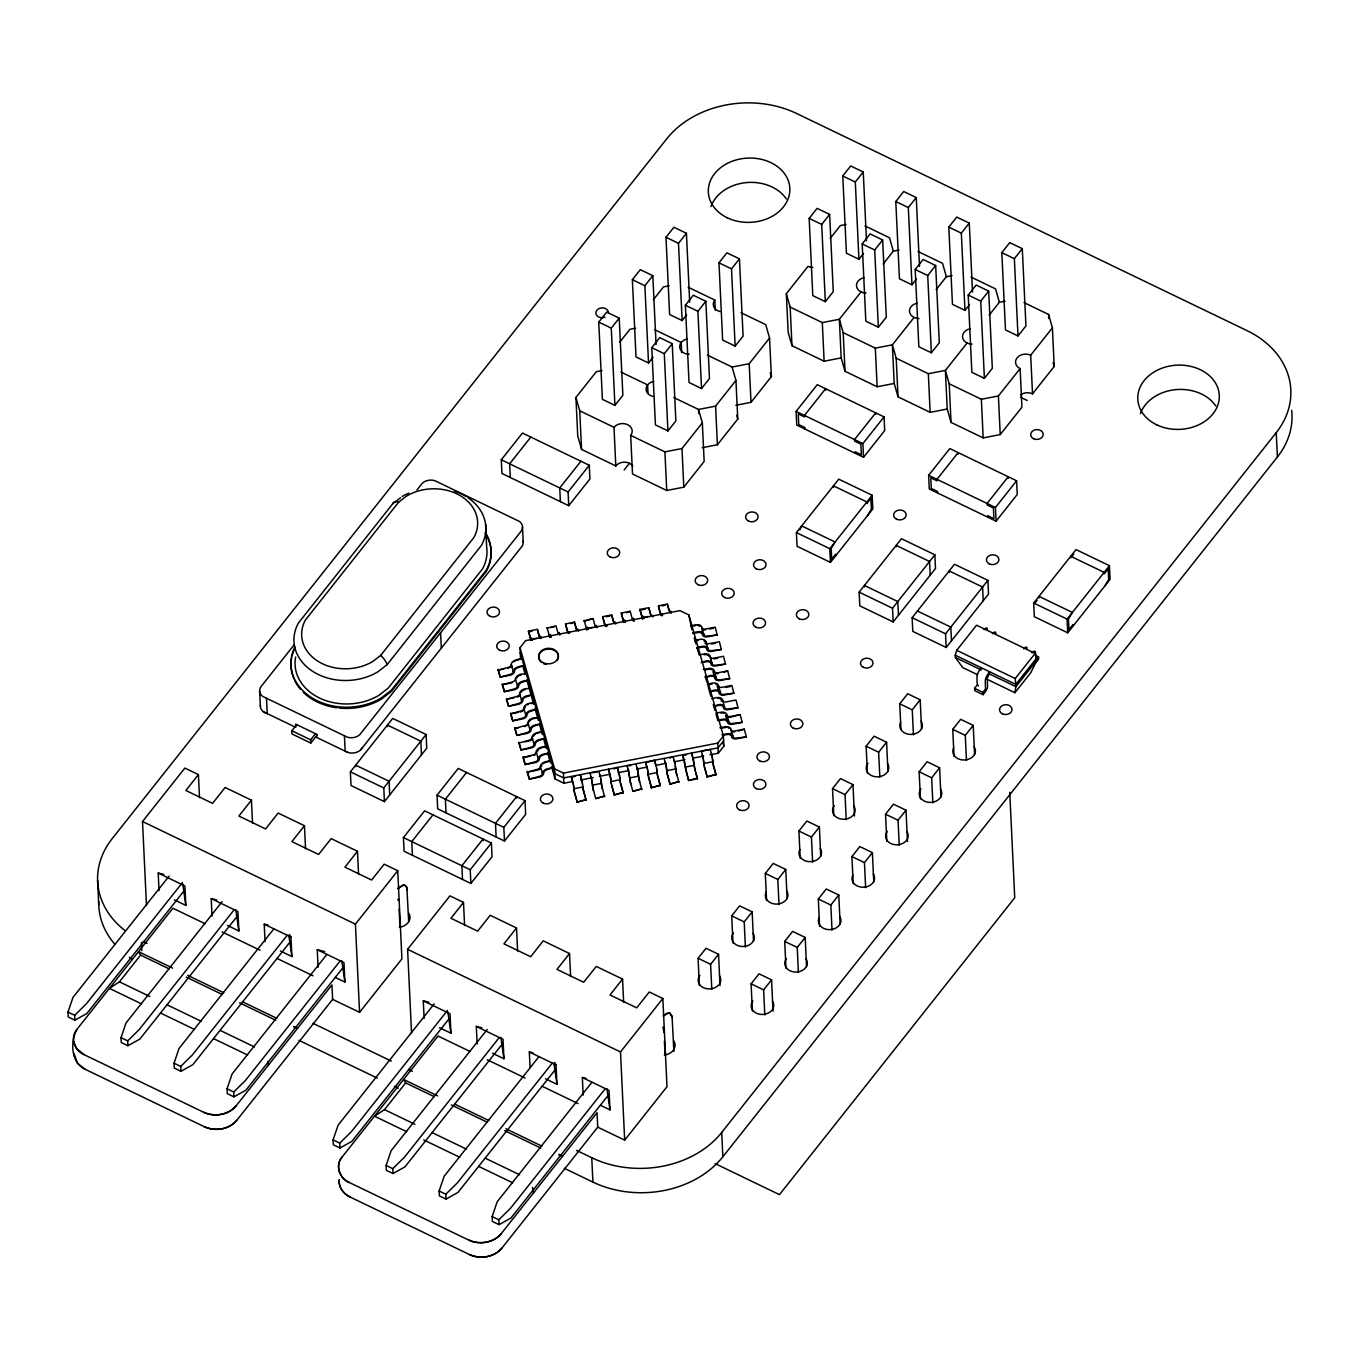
<?xml version="1.0" encoding="UTF-8"?>
<svg xmlns="http://www.w3.org/2000/svg" width="1360" height="1360" viewBox="0 0 1360 1360"><rect width="100%" height="100%" fill="white"/><g stroke="black" fill="none" stroke-linecap="round" stroke-linejoin="round"><path stroke-width="1.5" d="M986.969 679.235L1014.917 692.716L1015.903 686.664L1015.223 678.538L1035.13 653.429L976.582 625.209L956.692 650.318L955.264 655.197L955.383 657.475L962.727 667.556L977.636 674.747M531.267 639.999L531.59 637.942L532.491 640.169M559.079 634.185L559.742 634.712M587.299 628.694L587.962 629.221M643.008 617.848L643.671 618.375M651.661 615.009L652.834 616.76M184.229 890.613L86.836 1013.523L74.902 1020.17L68.221 1016.957L68 1012.095L73.015 997.356L169.099 876.095M237.252 916.181L139.842 1039.091L127.925 1045.738L121.244 1042.508L121.023 1037.646L126.038 1022.924L222.122 901.663M290.275 941.732L192.865 1064.659L180.948 1071.289L174.267 1068.076L174.029 1063.214L179.044 1048.475L273.819 928.88M343.281 967.3L245.888 1090.21L233.954 1096.857L227.29 1093.627L227.052 1088.765L232.067 1074.043L326.842 954.448M449.327 1018.419L351.917 1141.329L340 1147.976L333.319 1144.763L333.081 1139.884L338.096 1125.162L434.18 1003.901M502.333 1043.97L404.94 1166.897L393.006 1173.544L386.342 1170.314L386.104 1165.452L391.119 1150.713L487.203 1029.469M555.356 1069.538L457.946 1192.448L446.029 1199.095L439.348 1195.882L439.127 1191.003L444.142 1176.281L538.9 1056.686M608.379 1095.089L510.969 1218.016L499.052 1224.663L492.371 1221.433L492.133 1216.571L497.148 1201.849L591.923 1082.254M1035.13 653.429L1037.085 659.94L1030.795 672.673L1014.917 692.716M76.976 1029.299C70.21 1041.437 70.72 1062.415 84.915 1069.164L204.323 1126.726C214.948 1131.69 228.973 1129.565 236.708 1120.419L332.639 999.362L331.959 984.912L236.028 1105.969C228.361 1115.183 214.268 1117.172 203.643 1112.276L84.235 1054.714C74.494 1050.838 69.717 1037.595 76.976 1029.299L172.907 908.225L205.105 923.746M470.186 1051.552L438.005 1036.031L342.074 1157.088C334.781 1165.469 339.575 1178.593 349.333 1182.52L468.724 1240.082C479.366 1245.046 493.391 1242.921 501.126 1233.775L597.057 1112.718L597.737 1127.151L501.806 1248.225C494.122 1257.388 480.012 1259.479 469.404 1254.532L350.013 1196.97C343.485 1193.927 338.351 1187.144 339.218 1179.698C338.3 1186.94 343.468 1193.944 350.013 1196.97M362.27 747.847L360.417 750.108A10.965 8.636 -2.7 0 1 348.024 752.505L345.151 751.162L344.437 735.828M342.074 1157.088C334.798 1165.384 339.592 1178.627 349.333 1182.52M400.537 497.743L392.717 503.778L298.418 623.033A52.7 41.531 -2.7 0 0 313.582 671.908A52.7 41.531 -2.7 0 0 377.706 671.925L387.09 664.683L481.389 545.428A52.7 41.531 -2.7 0 0 467.976 497.692M146.472 905.488L142.511 821.508L184.858 768.077L198.424 774.605L199.512 797.708M398.616 502.197L305.439 619.99A44.727 35.258 -2.7 0 0 318.325 661.487A44.727 35.258 -2.7 0 0 372.742 661.504L380.681 655.384L473.841 537.591A44.727 35.258 -2.7 0 0 460.972 496.094A44.727 35.258 -2.7 0 0 406.538 496.077L398.616 502.197A12.478 5.763 45.6 0 0 392.7 503.761M294.202 644.742L261.341 686.205A10.268 8.092 -2.7 0 0 262.582 696.354L347.293 737.171A10.965 8.636 -2.7 0 0 359.686 734.774L520.795 531.641A10.268 8.092 -2.7 0 0 519.554 521.492L434.843 480.675A10.965 8.636 -2.7 0 0 422.433 483.089L416.942 489.957M198.424 774.605L185.844 790.483L212.568 803.352L225.131 787.491L251.43 800.173L252.535 823.276M598.757 322.099L606.696 312.086L619.208 318.121L622.863 395.369L614.924 405.382L602.395 399.347L598.757 322.099L611.269 328.134L614.924 405.382M653.072 357.238L648.533 362.967L636.004 356.932L632.366 279.684L640.305 269.671L652.817 275.706L656.081 344.59M686.681 314.823L682.142 320.552L669.613 314.517L665.975 237.269L673.914 227.256L686.426 233.291L689.69 302.192M501.296 459.782L522.478 433.058L589.271 465.273L589.917 478.958L568.735 505.665L501.942 473.467L501.296 459.782L568.089 491.98L568.735 505.665M317.407 734.74L310.811 743.053L292.026 733.992L291.873 730.762L296.718 724.642M611.269 328.134L619.208 318.121M648.533 362.967L644.878 285.719L652.817 275.706M682.142 320.552L678.487 243.321L686.426 233.291M530.825 437.087L509.643 463.811L510.289 477.496M182.461 882.538L86.377 1003.799L74.681 1015.308L74.902 1020.17M251.43 800.173L238.867 816.034L265.591 828.92L278.154 813.059L304.453 825.741L305.541 848.827M632.91 466.191A9.894 7.786 -2.7 0 0 615.808 465.936L581.57 449.429L577.745 436.05L575.926 397.426L596.309 371.722L601.987 370.6M619.735 342.159L629.918 329.307L635.596 328.202M653.344 299.744L663.527 286.892L669.205 285.787M310.811 743.053L310.658 739.823L315.503 733.703M141.593 1003.901L109.395 988.38L119.425 981.835L140.59 955.111L138.516 951.643L172.601 968.082M651.763 347.667L659.702 337.637L672.231 343.689L675.869 420.92L667.93 430.933L655.418 424.898L651.763 347.667L664.292 353.702L667.93 430.933M685.372 305.252L693.311 295.222L705.84 301.274L709.478 378.505L701.539 388.535L689.027 382.483L685.372 305.252L697.901 311.287L701.539 388.535M718.981 262.837L726.92 252.824L739.449 258.859L743.087 336.09L735.148 346.12L722.636 340.068L718.981 262.837L731.51 268.872L735.148 346.12M294.814 647.054A56.814 44.778 -2.7 0 0 313.072 698.53A56.814 44.778 -2.7 0 0 381.242 697.969L391.374 690.149L486.268 570.146A56.814 44.778 -2.7 0 0 485.282 532.321M339.065 708.05A56.814 44.778 -2.7 0 0 381.293 699.193L391.425 691.373L486.319 571.37A56.814 44.778 -2.7 0 0 485.333 533.545M664.292 353.702L672.231 343.689M697.901 311.287L705.84 301.274M731.51 268.872L739.449 258.859M580.907 461.244L559.742 487.951L560.388 501.636M234.158 909.772L139.383 1029.367L127.704 1040.876L127.925 1045.738M360.723 749.785L521.509 546.975A10.268 8.092 -2.7 0 0 523.09 541.093M568.089 491.98L589.271 465.273M304.453 825.741L291.89 841.602L318.597 854.471L331.177 838.61L357.476 851.292L358.564 874.395M350.37 771.834L392.717 718.403L426.105 734.502L426.751 748.187L384.421 801.618L351.016 785.519L350.37 771.834L383.775 787.933L384.421 801.618M809.166 218.382L817.105 208.369L829.634 214.404L833.272 291.652L825.333 301.665L812.804 295.63L809.166 218.382L821.695 224.417L825.333 301.665M863.481 253.521L858.942 259.25L846.413 253.215L842.775 175.967L850.714 165.954L863.243 171.989L866.49 240.873M624.155 469.965L629.442 463.284M821.695 224.417L829.634 214.404M858.942 259.25L855.304 182.002L863.243 171.989M383.775 787.933L426.105 734.502M861.067 291.89L839.358 319.277L841.177 357.901L824.126 361.216L791.979 345.712L788.171 332.333L786.335 293.709L808.044 266.322A9.894 7.786 -2.7 0 0 812.923 267.444M830.11 238.476L840.327 225.59L846.005 224.485M287.181 935.323L192.406 1054.918L180.71 1066.427L180.948 1071.289M357.476 851.292L344.896 867.153L371.62 880.039L384.183 864.178L397.749 870.723L401.914 958.902L359.567 1012.333L332.639 999.362M520.489 657.866L520.013 647.734L525.623 640.645L679.966 610.623L688.823 614.89L723.401 735.998L723.877 746.13L718.267 753.219L709.92 754.834M575.926 397.426L579.751 410.805L613.989 427.312A9.894 7.786 -2.7 0 1 627.623 424.66A9.894 7.786 -2.7 0 1 630.683 435.37L664.904 451.86L681.972 448.545L702.338 422.841L698.513 409.462L673.795 397.528M698.717 413.525L698.513 409.462L715.581 406.13L735.947 380.426L732.122 367.047L707.404 355.13M732.122 367.047L749.19 363.715L769.556 338.011L765.731 324.632L741.013 312.715M862.189 243.95L870.128 233.92L882.64 239.972L886.295 317.203L878.356 327.216L865.827 321.181L862.189 243.95L874.701 249.985L878.356 327.216M916.487 279.089L911.965 284.818L899.436 278.766L895.798 201.535L903.737 191.522L916.249 197.557L919.496 266.441M403.427 837.573L424.609 810.849L491.402 843.047L492.048 856.732L470.866 883.456L404.073 851.258L403.427 837.573L470.22 869.771L470.866 883.456M437.036 795.158L458.218 768.434L525.011 800.649L525.657 814.334L504.475 841.041L437.682 808.843L437.036 795.158L503.829 827.356L504.475 841.041M630.683 435.37L632.502 473.977L666.74 490.484L683.791 487.169L704.157 461.448L702.338 422.841M702.236 447.712L717.4 444.754L737.766 419.05L735.947 380.426M735.845 405.297L751.009 402.339L771.375 376.635L769.556 338.011M874.701 249.985L882.64 239.972M911.965 284.818L908.31 207.57L916.249 197.557M432.956 814.878L411.774 841.602L412.42 855.287M466.565 772.463L445.383 799.187L446.029 812.872M359.567 1012.333L355.419 924.154L397.749 870.723M883.133 264.027L893.35 251.141L899.028 250.036M340.187 960.891L245.429 1080.486L233.733 1091.995L233.954 1096.857M796.093 411.4L817.258 384.676L884.051 416.891L884.697 430.576L863.532 457.283L796.739 425.085L796.093 411.4L862.886 443.598L863.532 457.283M915.195 269.501L923.134 259.488L935.663 265.523L939.301 342.771L931.362 352.784L918.85 346.749L915.195 269.501L927.724 275.536L931.362 352.784M969.51 304.64L964.971 310.369L952.459 304.334L948.804 227.086L956.743 217.073L969.272 223.108L972.519 292.009M927.724 275.536L935.663 265.523M964.971 310.369L961.333 233.138L969.272 223.108M470.22 869.771L491.402 843.047M503.829 827.356L525.011 800.649M411.553 1033.294L407.592 949.314L449.939 895.866L463.505 902.411L464.593 925.514M914.073 317.441L892.381 344.828L875.33 348.143L843.183 332.656L839.358 319.277L822.307 322.592L790.16 307.088L786.335 293.709M936.156 289.595L946.356 276.709L952.051 275.604M463.505 902.411L450.942 918.272L477.649 931.158L490.229 915.297L516.528 927.979L517.616 951.065M968.218 295.069L976.157 285.056L988.686 291.091L992.324 368.322L984.385 378.352L971.856 372.3L968.218 295.069L980.747 301.104L984.385 378.352M1001.827 252.654L1009.766 242.641L1022.295 248.676L1025.933 325.907L1017.994 335.937L1005.465 329.902L1001.827 252.654L1014.356 258.689L1017.994 335.937M862.886 443.598L884.051 416.891M796.399 532.593L838.746 479.162L872.151 495.261L872.797 508.946L830.45 562.377L797.045 546.278L796.399 532.593L829.804 548.692L830.45 562.377M980.747 301.104L988.686 291.091M1014.356 258.689L1022.295 248.676M799.782 529.941L801.703 525.912L835.091 542.011L831.198 548.539L831.691 559.181L835.669 554.183L835.737 555.696M967.096 343.009L945.387 370.396L928.336 373.711L896.189 358.207L892.381 344.828L894.2 383.452L898.025 396.831L930.155 412.335L947.223 409.02L945.387 370.396L949.212 383.775L951.031 422.399L983.178 437.886L1000.229 434.571L1021.938 407.184L1020.119 368.577A9.894 7.786 -2.7 0 1 1017.059 357.867A9.894 7.786 -2.7 0 1 1030.693 355.215L1052.402 327.828L1048.577 314.449L1023.995 302.6M989.162 315.146L999.379 302.26L1005.057 301.155M447.542 1010.344L351.458 1131.605L339.762 1143.114L340 1147.976M516.528 927.979L503.948 943.84L530.672 956.726L543.235 940.848L569.534 953.53L570.639 976.633M406.674 1131.707L374.493 1116.186L384.506 1109.624L405.671 1082.917L403.597 1079.449L437.682 1095.888M829.804 548.692L872.151 495.261M928.642 475.303L949.807 448.579L1016.6 480.777L1017.246 494.462L996.081 521.186L929.288 488.988L928.642 475.303L995.435 507.501L996.081 521.186M520.013 647.734L554.591 768.842L563.448 773.109L717.791 743.087L723.401 735.998M723.639 740.809L718.012 747.898L563.669 777.92L554.812 773.653L520.234 652.545M949.212 383.775L981.359 399.279L998.41 395.947L1020.119 368.577M499.239 1037.561L404.481 1157.156L392.785 1168.665L393.006 1173.544M569.534 953.53L556.971 969.391L583.695 982.277L596.258 966.416L622.557 979.098L623.645 1002.201M859.129 592.144L901.476 538.713L934.864 554.812L935.51 568.497L893.163 621.928L859.775 605.829L859.129 592.144L892.517 608.243L893.163 621.928M1020.527 394.893A9.894 7.786 -2.7 0 1 1032.512 393.839L1054.221 366.452L1052.402 327.828M892.517 608.243L934.864 554.812M552.262 1063.129L457.487 1182.724L445.808 1194.233L446.029 1199.095M995.435 507.501L1016.6 480.777M622.557 979.098L609.994 994.959L636.701 1007.845L649.281 991.984L662.847 998.512L666.995 1086.708L624.665 1140.139L597.737 1127.151M912.152 617.695L954.482 564.264L987.887 580.363L988.533 594.048L946.186 647.479L912.781 631.38L912.152 617.695L945.54 633.794L946.186 647.479M945.54 633.794L987.887 580.363M624.665 1140.139L620.5 1051.96L662.847 998.512M699.363 985.439L698.071 958.273L706.027 948.26L718.539 954.295L720.018 985.626M732.972 943.024L731.697 915.858L739.636 905.845L752.148 911.88L753.525 941.12M766.581 900.609L765.306 873.443L773.245 863.43L785.757 869.465L787.134 898.722M800.19 858.194L798.915 831.028L806.854 821.015L819.366 827.05L820.743 856.307M833.799 815.779L832.524 788.613L840.463 778.6L852.975 784.635L854.454 815.983M867.408 773.364L866.133 746.198L874.072 736.185L886.584 742.22L887.961 771.477M900.915 728.858L899.742 703.783L907.681 693.77L920.193 699.805L921.57 729.062M605.285 1088.68L510.51 1208.275L498.814 1219.784L499.052 1224.663M711.79 989.383L710.6 964.308L718.539 954.295M745.399 946.968L744.209 921.893L752.148 911.88M779.008 904.553L777.818 879.478L785.757 869.465M812.617 862.138L811.427 837.063L819.366 827.05M846.226 819.723L845.036 794.648L852.975 784.635M879.835 777.308L878.645 752.233L886.584 742.22M913.444 734.893L912.254 709.835L920.193 699.805M981.359 667.777L979.608 670.021A6.188 2.159 -64.3 0 0 976.905 676.889L977.228 684.828L974.627 688.364L974.729 690.642L983.076 694.671L985.388 691.747A4.335 1.513 -64.3 0 0 987.581 686.171L987.241 678.946A2.465 0.867 -64.3 0 1 988.499 675.75L989.706 671.806L987.955 674.05A6.188 2.159 -64.3 0 0 985.252 680.918L985.575 688.857L982.974 692.393L983.076 694.671M1033.685 603.024L1076.032 549.593L1109.42 565.692L1110.066 579.377L1067.719 632.808L1034.331 616.709L1033.685 603.024L1067.073 619.123L1067.719 632.808M1035.079 602.871L1037.068 600.372M1071.799 556.529L1073.788 554.03M752.386 1010.99L751.094 983.824L759.033 973.811L771.562 979.846L773.041 1011.194M785.995 968.575L784.703 941.426L792.642 931.396L805.171 937.431L806.548 966.688M819.604 926.16L818.312 899.011L826.251 888.981L838.78 895.016L840.157 924.273M853.213 883.745L851.921 856.596L859.86 846.566L872.389 852.618L873.766 881.858M886.822 841.347L885.53 814.181L893.469 804.151L905.998 810.203L907.477 841.534M920.431 798.932L919.139 771.766L927.078 761.753L939.607 767.788L940.984 797.028M954.04 756.517L952.748 729.351L960.687 719.338L973.216 725.373L974.593 754.613M764.796 1014.934L763.623 989.876L771.562 979.846M798.405 972.536L797.232 947.461L805.171 937.431M832.014 930.121L830.841 905.046L838.78 895.016M865.623 887.706L864.45 862.631L872.389 852.618M899.232 845.291L898.059 820.216L905.998 810.203M932.841 802.876L931.668 777.801L939.607 767.788M966.467 760.461L965.277 735.386L973.216 725.373M1067.073 619.123L1109.42 565.692M1036.966 657.662L1015.801 684.386L955.264 655.197M1035.742 655.52L1038.53 656.863L1036.048 659.94M1037.085 659.94L1015.903 686.664L989.808 674.084M576.487 1150.373L591.753 1157.734A94.197 74.222 -2.7 0 0 721.701 1132.455L1276.241 432.633A94.197 74.222 -2.7 0 0 1247.137 330.684L796.688 113.526A94.197 74.222 -2.7 0 0 666.757 138.805L112.2 838.627A94.197 74.222 -2.7 0 0 125.29 930.767M564.264 1168.274L592.909 1182.078A94.197 74.222 -2.7 0 0 722.84 1156.782L1277.397 456.977A94.197 74.222 -2.7 0 0 1291.643 410.312M984.096 629.748L984.453 629.306A6.188 2.159 -64.3 0 1 987.462 628.983M992.443 633.777L992.8 633.335A6.188 2.159 -64.3 0 1 995.809 633.012L995.86 633.403M1023.74 648.873L1024.114 648.431A6.188 2.159 -64.3 0 1 1027.123 648.108M1032.104 652.902L1032.461 652.46A6.188 2.159 -64.3 0 1 1035.47 652.137L1035.878 659.906M236.708 1120.419C229.041 1129.616 214.948 1131.622 204.323 1126.726M501.126 1233.775C493.442 1242.972 479.349 1244.978 468.724 1240.082M236.028 1105.969C228.293 1115.115 214.268 1117.257 203.643 1112.276M501.806 1248.225C494.054 1257.388 480.063 1259.445 469.404 1254.532M398.072 888.267L403.206 884.986L404.872 885.088L406.878 887.689L408.68 921.519M397.596 888.692L403.818 884.918L406.419 886.533L407.201 889.865M540.583 637.432L541.178 638.316M596.292 626.603L596.887 627.487M841.177 357.901L845.002 371.28L877.149 386.767L894.2 383.452M530.655 639.438L528.462 631.108L537.37 629.374L539.546 636.956M547.06 628.269L555.951 625.77L558.11 633.335M568.072 633.097L565.59 623.883L574.515 622.149L576.878 630.377M593.079 618.545L584.205 621.044L593.079 618.545L595.289 626.875M605.455 626.484L602.735 616.658L611.66 614.924L613.819 622.489M623.492 621.384L621.299 613.054L630.224 611.32L632.417 619.65M642.583 619.259L639.863 609.433L648.788 607.699L650.947 615.264M661.164 615.638L658.444 605.829L667.369 604.095L669.528 611.66M528.496 631.873L532.066 631.176M550.63 627.572L554.2 626.875M570.979 623.611L574.515 622.149M606.339 616.726L609.909 616.029M626.688 612.765L630.224 611.32M639.914 610.198L645.252 609.161M662.048 605.897L665.618 605.2M531.318 639.234L536.673 638.197M587.027 628.405L592.382 627.368M642.736 617.559L648.091 616.522M690.778 625.77L695.606 624.835A6.188 3.74 -15.9 0 1 701.811 627.47A3.706 2.244 -15.9 0 0 705.534 629.034L715.19 627.164L717.23 634.933L707.574 636.803A4.947 2.992 -15.9 0 1 702.61 634.695A4.947 2.992 -15.9 0 0 697.646 632.604L692.818 633.539M517.174 660.297L521.968 658.597L517.14 659.532A6.188 3.74 -15.9 0 0 511.292 664.513A3.706 2.244 -15.9 0 1 507.79 667.488L498.168 670.123L500.174 677.127L509.83 675.257A4.947 2.992 -15.9 0 0 514.505 671.279A4.947 2.992 -15.9 0 1 519.18 667.301L523.974 665.601L519.146 666.536A6.188 3.74 -15.9 0 0 513.298 671.517A3.706 2.244 -15.9 0 1 509.779 674.492L500.174 677.127M692.427 626.212L695.64 625.6M498.168 670.123L503.965 669.001M709.444 629.051L713.303 628.303M692.784 632.774L697.612 631.839A6.188 3.74 -15.9 0 1 703.817 634.457A3.706 2.244 -15.9 0 0 707.54 636.038L717.23 634.933M694.943 640.339L699.771 639.404A6.188 3.74 -15.9 0 1 705.976 642.039A3.706 2.244 -15.9 0 0 709.699 643.603L719.355 641.733L721.378 649.502L711.739 651.372A4.947 2.992 -15.9 0 1 706.775 649.264A4.947 2.992 -15.9 0 0 701.811 647.173L696.983 648.108M694.977 641.104L698.19 640.475M504.339 691.696L513.944 689.061A3.706 2.244 -15.9 0 0 517.463 686.086A6.188 3.74 -15.9 0 1 523.311 681.105L528.122 680.17L523.345 681.87A4.947 2.992 -15.9 0 0 518.67 685.848A4.947 2.992 -15.9 0 1 513.978 689.826L504.339 691.696L502.333 684.709L511.955 682.057A3.706 2.244 -15.9 0 0 515.457 679.082A6.188 3.74 -15.9 0 1 521.305 674.101L526.167 673.931M502.333 684.709L511.989 682.822M711.671 643.994L715.53 643.246M696.949 647.343L701.76 646.408A6.188 3.74 -15.9 0 1 707.982 649.043A3.706 2.244 -15.9 0 0 711.705 650.607L721.378 649.502M699.108 654.908L703.936 653.973A6.188 3.74 -15.9 0 1 710.141 656.608A3.706 2.244 -15.9 0 0 713.864 658.189L723.503 656.302L725.543 664.071L715.904 665.941A4.947 2.992 -15.9 0 1 710.923 663.833A4.947 2.992 -15.9 0 0 705.959 661.742L702.746 662.371M508.504 706.282L518.109 703.63A3.706 2.244 -15.9 0 0 521.611 700.655A6.188 3.74 -15.9 0 1 527.459 695.674L532.287 694.739L527.51 696.439A4.947 2.992 -15.9 0 0 522.818 700.417A4.947 2.992 -15.9 0 1 518.143 704.395L508.504 706.282L506.498 699.278L516.103 696.643A3.706 2.244 -15.9 0 0 519.622 693.651A6.188 3.74 -15.9 0 1 525.47 688.67L530.332 688.5M506.498 699.278L514.216 697.765M713.898 658.937L717.757 658.189M703.273 669.477L708.084 668.542A6.188 3.74 -15.9 0 1 714.306 671.177A3.706 2.244 -15.9 0 0 718.029 672.758L727.668 670.871L729.708 678.64L720.052 680.51A4.947 2.992 -15.9 0 1 715.088 678.419A4.947 2.992 -15.9 0 0 710.124 676.311L705.296 677.246L710.09 675.546A6.188 3.74 -15.9 0 1 716.295 678.181A3.706 2.244 -15.9 0 0 720.018 679.762L729.708 678.64M531.267 703.698L534.446 702.304L529.635 703.256A6.188 3.74 -15.9 0 0 523.77 708.22A3.706 2.244 -15.9 0 1 520.268 711.212L510.663 713.847L512.652 720.851L522.308 718.964A4.947 2.992 -15.9 0 0 526.983 714.986A4.947 2.992 -15.9 0 1 531.658 711.008L536.452 709.308L531.624 710.243A6.188 3.74 -15.9 0 0 525.776 715.224A3.706 2.244 -15.9 0 1 522.274 718.216L512.652 720.851M704.905 669.936L708.118 669.307A4.947 2.992 -15.9 0 1 709.376 669.171M510.663 713.847L518.381 712.334M723.843 672.384L727.668 670.871M707.421 684.063L712.249 683.111A6.188 3.74 -15.9 0 1 718.454 685.746A3.706 2.244 -15.9 0 0 722.177 687.327L731.833 685.44L733.873 693.209L724.217 695.079A4.947 2.992 -15.9 0 1 719.253 692.988A4.947 2.992 -15.9 0 0 714.289 690.88L711.076 691.509M537.047 717.961L533.817 718.573A4.947 2.992 -15.9 0 0 530.451 720.137M707.455 684.811L712.283 683.876M516.817 735.42L526.422 732.785A3.706 2.244 -15.9 0 0 529.941 729.793A6.188 3.74 -15.9 0 1 535.789 724.812L540.617 723.877L535.823 725.577A4.947 2.992 -15.9 0 0 531.148 729.555A4.947 2.992 -15.9 0 1 526.456 733.533L516.817 735.42L514.811 728.416L524.433 725.781A3.706 2.244 -15.9 0 0 527.935 722.789A6.188 3.74 -15.9 0 1 533.783 717.825L538.645 717.638M514.811 728.416L518.67 727.668M726.07 687.327L729.929 686.579M711.586 698.632L716.414 697.68A6.188 3.74 -15.9 0 1 722.619 700.315A3.706 2.244 -15.9 0 0 726.342 701.896L735.998 700.009L738.021 707.778L728.382 709.648A4.947 2.992 -15.9 0 1 723.418 707.557A4.947 2.992 -15.9 0 0 718.437 705.449L715.224 706.078M520.982 749.989L530.587 747.354A3.706 2.244 -15.9 0 0 534.089 744.362A6.188 3.74 -15.9 0 1 539.954 739.398L544.765 738.446L539.988 740.146A4.947 2.992 -15.9 0 0 535.296 744.124A4.947 2.992 -15.9 0 1 530.621 748.102L520.982 749.989L518.976 742.985L528.581 740.35A3.706 2.244 -15.9 0 0 532.1 737.358A6.188 3.74 -15.9 0 1 537.948 732.394L542.776 731.459L537.982 733.142A4.947 2.992 -15.9 0 0 536.741 733.499M524.773 741.863L528.632 741.115M715.751 713.201L720.579 712.266A6.188 3.74 -15.9 0 1 726.784 714.884A3.706 2.244 -15.9 0 0 730.507 716.465L740.146 714.595L742.186 722.347L732.547 724.234A4.947 2.992 -15.9 0 1 727.566 722.126A4.947 2.992 -15.9 0 0 722.602 720.018L719.389 720.647M543.745 747.405L546.924 746.028L542.113 746.963A6.188 3.74 -15.9 0 0 536.265 751.927A3.706 2.244 -15.9 0 1 532.746 754.919L523.141 757.554L525.13 764.558L534.786 762.688A4.947 2.992 -15.9 0 0 539.461 758.693A4.947 2.992 -15.9 0 1 544.136 754.715L548.93 753.015L544.102 753.967A6.188 3.74 -15.9 0 0 538.254 758.931A3.706 2.244 -15.9 0 1 534.752 761.923L525.13 764.558M523.141 757.554L530.859 756.058M717.74 720.205L722.568 719.253A6.188 3.74 -15.9 0 1 728.773 721.888A3.706 2.244 -15.9 0 0 732.496 723.469L742.186 722.347M719.916 727.77L724.727 726.835A6.188 3.74 -15.9 0 1 730.932 729.453A3.706 2.244 -15.9 0 0 734.672 731.034L744.311 729.164L746.351 736.916L736.695 738.803A4.947 2.992 -15.9 0 1 731.731 736.695A4.947 2.992 -15.9 0 0 726.767 734.587L723.554 735.216M546.312 762.297L551.089 760.597L546.261 761.532A6.188 3.74 -15.9 0 0 540.413 766.513A3.706 2.244 -15.9 0 1 536.911 769.488L527.306 772.123L529.295 779.127L538.951 777.257A4.947 2.992 -15.9 0 0 543.626 773.279A4.947 2.992 -15.9 0 1 548.301 769.301L553.095 767.601L548.267 768.536A6.188 3.74 -15.9 0 0 542.419 773.5A3.706 2.244 -15.9 0 1 538.9 776.492L529.295 779.127M721.548 728.212L724.761 727.583A4.947 2.992 -15.9 0 1 726.019 727.447M527.306 772.123L536.945 770.253A4.947 2.992 -15.9 0 0 540.311 768.689M738.565 731.051L744.311 729.164M721.905 734.774L726.733 733.839A6.188 3.74 -15.9 0 1 732.938 736.457A3.706 2.244 -15.9 0 0 736.661 738.038L746.351 736.916M573.07 783.258L571.421 777.172L574.991 776.475M597.142 772.174L589.968 772.803L591.634 779.654M613.921 768.91L617.457 767.448L618.851 773.092M630.7 765.646L627.096 765.578L628.507 771.205M646.782 766.513L645.711 762.722L654.585 760.223L655.996 765.867M669.63 758.081L673.166 756.619L674.271 761.158M684.216 760.376L682.839 755.497L686.409 754.8M551.616 766.853L555.067 778.974L563.924 783.241L572.271 781.609M580.618 779.994L593.13 777.563M599.386 776.339L609.807 774.316L611.201 782.204M618.154 772.684L628.575 770.661L630.02 780.334M636.922 769.029L647.36 767.006M655.69 765.391L666.128 763.351M674.475 761.736L684.896 759.696M693.243 758.081L703.664 756.058M574.005 788.732L582.93 786.998M592.569 785.128L601.494 783.394M611.15 781.507L620.058 779.773M629.714 777.903L638.639 776.152M648.278 774.282L657.203 772.548M666.842 770.678L675.767 768.927M694.348 765.323L685.423 767.057L688.534 780.504L697.459 778.77L694.841 768.723M703.987 763.453L712.912 761.702M586.007 799.68L577.116 802.179L586.007 799.68L583.848 792.115M623.152 792.455L614.261 794.954L623.152 792.455L620.976 784.89M660.28 785.23L651.389 787.729L660.28 785.23L657.9 776.849M669.97 784.125L678.844 781.626L669.97 784.125L667.556 774.979M688.534 780.504L697.425 778.005M715.989 774.401L707.098 776.9L715.989 774.401L713.83 766.836M595.68 798.575L604.571 796.076L595.68 798.575L593.283 789.429M632.825 791.35L641.716 788.851L632.825 791.35L630.207 781.286M391.425 691.373L391.51 690.302M159.018 890.562L158.202 873.052L163.778 874.429M212.041 916.13L211.225 898.62L216.784 899.98M265.064 941.698L264.231 924.171L267.954 925.089M318.07 967.249L317.254 949.739L324.683 951.558M424.116 1018.368L423.283 1000.858L428.859 1002.218M477.139 1043.936L476.306 1026.409L481.882 1027.786M530.06 1067.549L529.329 1051.977L533.035 1052.895M583.168 1095.055L582.335 1077.528L586.058 1078.446M294.083 1027.463L297.568 1028.33L293.777 1026.494M559.164 1155.269L562.649 1156.136L558.858 1154.3M842.775 175.967L855.304 182.002M895.798 201.535L908.31 207.57M948.804 227.086L961.333 233.138M864.943 225.913L889.525 237.762L893.35 251.141M917.966 251.481L942.548 263.33L946.356 276.709M970.972 277.032L995.554 288.881L999.379 302.26M1020.544 397.29L1027.225 400.503M665.975 237.269L678.487 243.321M688.177 287.232L714.816 300.067A9.894 7.786 -2.7 0 0 720.205 311.593M632.366 279.684L644.878 285.719M654.568 329.647L681.207 342.482L681.683 352.648M620.959 372.062L647.598 384.897L647.972 393.023M917.439 611.014L950.827 627.13L951.473 640.798M956.692 650.318L1015.223 678.538M955.383 657.475L981.461 670.055M974.627 688.364L982.974 692.393M899.742 703.783L912.254 709.835M952.748 729.351L965.277 735.386M866.133 746.198L878.645 752.233M919.139 771.766L931.668 777.801M832.524 788.613L845.036 794.648M885.53 814.181L898.059 820.216M440.555 632.791L441.337 648.159M798.915 831.028L811.427 837.063M851.921 856.596L864.45 862.631M765.306 873.443L777.818 879.478M818.312 899.011L830.841 905.046M731.697 915.858L744.209 921.893M784.703 941.426L797.232 947.461M263.296 711.705L295.783 727.362L295.63 724.132L316.642 734.247L316.795 737.494L347.633 752.352M291.873 730.762L310.658 739.823M698.071 958.273L710.6 964.308M751.094 983.824L763.623 989.876M142.511 821.508L355.419 924.154M407.592 949.314L620.5 1051.96M158.202 873.052L184.909 885.938L185.827 905.403L174.386 899.878M211.225 898.62L237.932 911.489L238.85 930.954L227.409 925.429M264.231 924.171L290.955 937.057L291.873 956.522L280.415 950.997M317.254 949.739L343.978 962.608L344.896 982.073L335.342 977.483M423.283 1000.858L450.007 1013.744L450.925 1033.192L439.467 1027.684M476.306 1026.409L503.03 1039.295L503.948 1058.76L492.49 1053.235M529.329 1051.977L556.036 1064.863L556.954 1084.311L545.513 1078.803M582.335 1077.528L609.059 1090.414L609.977 1109.879L600.44 1105.272M715.088 1163.599L779.467 1194.641L1014.73 897.753L1009.749 792.302M222.139 931.974L260.015 950.215M277.049 958.443L313.038 975.783M487.237 1059.763L525.096 1078.021M542.147 1086.249L578.119 1103.589M143.225 941.494L147.033 943.347M313.089 1023.4L391.34 1061.123M408.527 1069.402L412.335 1071.238M187.748 975.375L223.72 992.732M242.658 1001.861L276.743 1018.283M454.716 1104.099L488.801 1120.521M505.852 1128.749L541.824 1146.089M140.59 955.111L169.133 968.881M186.252 977.126L222.411 994.568M239.547 1002.813L275.706 1020.255M405.671 1082.917L434.214 1096.67M451.35 1104.932L487.509 1122.357M504.628 1130.619L540.787 1148.061M298.962 1040.366L377.23 1078.089M394.4 1086.368L398.225 1088.204M119.425 981.835L149.872 996.506M166.991 1004.768L201.246 1021.275M220.269 1030.455L254.524 1046.962M384.506 1109.624L414.953 1124.312M432.072 1132.574L466.327 1149.081M485.367 1158.261L519.622 1174.768M160.531 1013.03L194.599 1029.469M213.537 1038.598L247.622 1055.02M423.725 1139.918L459.697 1157.258M478.635 1166.387L512.72 1182.826M68 1012.095L74.681 1015.308M121.023 1037.646L127.704 1040.876M174.029 1063.214L180.71 1066.427M227.052 1088.765L233.733 1091.995M333.081 1139.884L339.762 1143.114M386.104 1165.452L392.785 1168.665M439.127 1191.003L445.808 1194.233M492.133 1216.571L498.814 1219.784M84.235 1054.714L76.653 1048.713L73.474 1041.284M84.915 1069.164L77.333 1063.163L74.154 1053.796L74.171 1055.853M652.137 615.74L652.596 616.641M642.566 618.341L639.863 609.433M586.874 629.187L586.33 627.844M554.557 1062.398L556.036 1064.863M289.476 934.592L290.955 937.057M625.09 621.996L624.648 621.078L624.444 622.132M623.662 621.282L624.427 619.871L625.345 622.115M586.874 630.088L584.171 620.279M569.398 632.825L568.939 631.924L568.735 632.961M549.746 637.313L547.026 627.504M532.253 640.05L531.811 639.149L531.59 640.186M531.012 639.795L528.462 631.108M671.398 613.139L670.497 610.912L670.225 612.714M662.473 614.89C660.688 611.303 660.926 618.392 658.444 605.829M662.507 615.638L661.793 613.853L661.572 615.553M643.909 618.494L643.008 616.267L642.736 618.052M634.253 620.364L633.352 618.137L633.097 619.939M634.304 621.129L633.573 619.344L633.352 621.044M623.781 622.251L621.299 613.054M615.689 623.985L614.788 621.758L614.516 623.543M606.764 625.719C604.979 622.149 605.217 629.221 602.735 616.658M606.798 626.484L606.084 624.699L605.863 626.399M597.125 627.589L596.224 625.362L595.952 626.671M588.2 629.34L587.299 627.096L587.027 628.898M578.544 631.21L577.643 628.983L577.388 630.275M569.636 632.944C567.885 629.306 568.021 636.582 565.59 623.883M559.98 634.814L559.079 632.587L558.807 634.389M551.055 636.565C549.916 631.142 550.154 638.707 549.185 635.069M551.089 637.313L550.375 635.528L550.154 637.228M541.416 638.435L540.515 636.208L540.243 637.5M1053.133 362.627L1054.221 366.452M947.223 409.02L951.031 422.399M770.287 372.81L771.375 376.635M736.678 415.225L737.766 419.05M701.811 627.47L703.817 634.457M705.976 642.039L707.982 649.043M710.141 656.608L712.13 663.612A3.706 2.244 -15.9 0 0 715.87 665.176L725.543 664.071M714.306 671.177L716.295 678.181M718.454 685.746L720.46 692.75A3.706 2.244 -15.9 0 0 724.183 694.331L733.873 693.209M722.619 700.315L724.625 707.319A3.706 2.244 -15.9 0 0 728.348 708.9L738.021 707.778M726.784 714.884L728.773 721.888M730.932 729.453L732.938 736.457M701.607 631.193L702.61 634.695M713.099 671.415L715.088 678.419M717.247 685.984L719.253 692.988M727.566 722.126L725.577 715.122A4.947 2.992 -15.9 0 0 725.781 715.87M730.728 733.193L731.731 736.695M691.934 629.799L688.823 614.89M694.246 637.874L695.963 643.926M697.119 647.955L698.853 654.007M705.194 676.209L706.911 682.278M708.067 686.307L710.957 696.405M713.252 704.48L714.986 710.532M716.142 714.561L717.876 720.63M722.721 742.084L723.877 746.13M711.416 753.933L710.294 749.394L701.369 751.128L702.491 755.667M669.018 610.521L667.369 604.095M716.023 775.166L713.405 765.102M704.905 768.57L707.064 776.135M707.098 776.9L704.48 766.836M650.998 616.029L648.788 607.699M695.844 773.092L697.459 778.77M688.5 779.739L685.916 770.457M676.685 774.061L678.895 782.391M665.363 762.892L664.275 759.118M667.76 775.795L669.936 783.36M654.636 760.988L655.707 764.779M613.309 621.367L611.66 614.924M660.314 785.995L657.152 773.636M651.355 786.964L648.992 778.583M651.389 787.729L648.227 775.37M641.75 789.616L639.132 779.552M617.491 768.213L618.562 772.004M574.549 622.914L576.708 630.479M623.186 793.22L620.568 783.173M609.654 773.738L608.532 769.199L609.926 774.826M612.068 786.624L614.227 794.189M614.261 794.954L611.643 784.907M604.605 796.841L602.208 787.695M539.58 637.704L537.37 629.374M586.041 800.445L582.726 786.964M574.923 793.849L577.082 801.431M577.116 802.179L574.702 793.033M522.801 665.941L525.096 674.016M526.83 680.068L533.749 704.293M534.905 708.322L538.356 720.426M539.512 724.472L542.385 734.57M543.541 738.599L546.431 748.697M547.57 752.726L550.46 762.824M511.292 664.513L513.298 671.517M515.457 679.082L517.463 686.086M519.622 693.651L521.611 700.655M523.77 708.22L525.776 715.224M527.935 722.789L529.941 729.793M532.1 737.358L534.089 744.362M536.265 751.927L538.254 758.931M540.413 766.513L542.419 773.5M498.134 669.375L500.14 676.379M502.299 683.944L504.305 690.948M506.464 698.513L508.453 705.517M510.629 713.082L512.618 720.086M514.777 727.651L516.783 734.655M518.942 742.22L520.948 749.224M523.107 756.789L525.096 763.793M527.255 771.358L529.261 778.362M711.382 753.185L711.705 755.021M702.457 754.919L702.78 756.755M693.124 758.642L691.73 752.998L694.144 765.289M695.3 771.205L694.28 766.411M674.237 760.41L674.832 763.47M676.481 773.245L676.719 774.809M665.312 762.144L665.907 765.204M637.109 767.635L638.367 773.619M637.432 769.471L636.055 764.609M639.591 782.034L638.588 777.24M628.184 769.369L628.541 770.712M630.666 783.768L629.221 774.928M599.964 774.86L600.967 779.314M600.287 776.696L598.927 771.834M602.446 789.259L601.307 783.36M591.039 776.594L592.484 783.972M593.521 790.993L592.518 786.199M711.739 754.528L712.81 760.563M713.575 766.513L712.861 762.79M702.814 756.262L704.038 764.133M704.65 768.247L703.936 764.524M674.594 761.753L675.495 766.394M676.447 773.738L675.427 767.074M665.669 763.487L666.587 768.145M667.522 775.472L666.502 768.808M656.03 765.374L656.676 768.468M647.105 767.108L647.751 770.202M647.343 768.808L645.711 762.722M618.885 772.599L619.786 777.24M620.738 784.567L620.007 780.861M611.813 786.301L611.082 782.595M581.995 781.524L580.312 774.69L582.403 782.918M583.593 791.792L583.066 789.31M574.668 793.526L573.665 786.879M609.977 1109.879L606.934 1088.663M556.954 1084.311L553.911 1063.112M532.457 1187.467L533.545 1192.873M503.948 1058.76L500.905 1037.544M450.925 1033.192L447.882 1011.976M344.896 982.073L341.853 960.857M291.873 956.522L288.83 935.306M267.733 1061.463L268.447 1065.067M238.85 930.954L235.807 909.738M185.827 905.403L182.801 884.187M712.079 756.058L712.385 757.639M703.154 757.792L703.46 759.373M693.515 759.662L694.654 767.771M684.59 761.396L685.321 765.918M675.92 771.256L676.158 772.514M666.995 772.99L667.25 774.248M657.356 774.86L657.594 776.135M648.431 776.594L648.669 777.869M637.806 770.508L638.112 772.089M628.881 772.242L629.187 773.823M619.242 774.112L619.548 775.693M610.317 775.846L610.878 778.974M601.647 785.706L601.885 786.964M592.722 787.44L592.96 788.698M573.478 784.669L571.421 777.172M574.158 791.044L574.396 792.319M663.816 1028.364L663.085 1027.174L664.003 1032.58M713.218 764.15L712.708 761.685M704.293 765.884L703.494 760.478M685.729 769.505L682.839 755.497M666.162 766.462L667.012 772.191M656.523 768.349L657.118 771.409M647.598 770.083L648.329 774.979M638.945 778.6L638.146 773.194M620.381 782.221L619.718 777.903M611.456 783.955L610.793 779.654M600.814 779.178L601.409 782.238M591.889 780.912L592.62 785.808M582.233 782.799L582.658 784.465M573.308 784.533L573.733 786.199M672.282 1017.671L669.953 1012.894L666.298 1013.574L663.153 1016.073L668.899 1012.724L672.044 1015.835L673.88 1051.433M712.419 758.744L712.963 762.399M675.291 765.969L675.937 770.457M656.71 769.573L657.254 773.228M656.999 772.514L657.373 774.061M647.785 771.307L648.448 775.812M619.582 776.798L620.126 780.453M601.664 784.907L601.001 780.419M592.382 785.094L592.739 786.641M582.437 784.023L583.083 788.511M573.512 785.757L574.158 790.262M638.282 774.299L638.435 776.135M1276.241 432.633L1277.397 456.977M1104.779 586.058L1108.672 579.53L1108.162 568.888L1104.201 573.886L1104.133 572.373L1070.728 556.274L1070.796 557.787M1073.023 626.127L1072.938 624.614L1068.977 629.612L1068.467 618.97L1072.377 612.442L1038.972 596.343L1039.04 597.873M1048.577 314.449L1048.764 318.512M1030.693 355.215L1032.512 393.839M1038.53 656.863L1038.632 659.141L1036.32 662.065A4.335 1.513 -64.3 0 1 1034.246 663.272M1008.321 478.278L1008.253 476.765L987.071 503.472L987.156 505.002L993.412 508.011L993.922 518.653L987.649 515.644L987.717 517.157M998.41 395.947L1000.229 434.571M981.359 399.279L983.178 437.886M983.229 600.729L982.583 587.044L949.195 570.945L949.263 572.458M958.222 454.121L958.154 452.608L936.989 479.332L937.057 480.845L930.801 477.819L931.294 488.478L937.55 491.487L937.635 493.017M928.336 373.711L930.155 412.335M930.223 575.178L929.577 561.493L896.172 545.377L896.24 546.907M896.189 358.207L898.025 396.831M898.467 615.247L897.821 601.562L864.416 585.463L864.484 586.976M875.33 348.143L877.149 386.767M875.772 414.375L875.704 412.862L854.539 439.569L854.607 441.099L860.863 444.108L861.373 454.767L855.117 451.741L855.185 453.254M867.493 515.627L871.386 509.099L870.893 498.457L866.915 503.455L866.847 501.942L833.459 485.843L833.527 487.356M843.183 332.656L845.002 371.28M825.69 390.235L825.605 388.705L804.44 415.429L804.508 416.942L798.252 413.933L798.745 424.575L805.018 427.584L805.086 429.114M822.307 322.592L824.126 361.216M790.16 307.088L791.979 345.712M749.19 363.715L751.009 402.339M740.146 714.595L730.541 717.23A4.947 2.992 -15.9 0 1 727.09 716.992M714.816 300.067L715.292 310.233M715.581 406.13L717.4 444.754M717.791 743.087L718.267 753.219M713.626 706.384L718.403 704.684A6.188 3.74 -15.9 0 1 724.625 707.319M709.461 691.815L714.255 690.115A6.188 3.74 -15.9 0 1 720.46 692.75M701.148 662.677L705.925 660.977A6.188 3.74 -15.9 0 1 712.13 663.612M721.701 1132.455L722.84 1156.782M681.972 448.545L683.791 487.169M664.904 451.86L666.74 490.484M664.411 1041.012L665.006 1053.677M613.989 427.312L615.808 465.936M579.751 410.805L581.57 449.429M591.753 1157.734L592.909 1182.078M563.448 773.109L563.924 783.241M554.591 768.842L555.067 778.974M522.512 526.966L523.226 542.3M516.732 798.133L516.647 796.62L495.482 823.327L496.128 837.012M485.571 524.11L486.676 547.57A52.7 41.531 -2.7 0 1 482.494 568.905L388.195 688.143L378.811 695.385A52.7 41.531 -2.7 0 1 320.331 698.394A52.7 41.531 -2.7 0 1 295.664 656.965M483.123 840.548L483.038 839.035L461.873 865.742L462.519 879.427M421.464 754.868L420.818 741.183L387.413 725.084L387.498 726.597M399.126 908.99L399.925 925.871M389.708 794.937L389.062 781.252L355.657 765.153L355.742 766.683M266.492 698.241L267.223 713.592A10.268 8.092 -2.7 0 1 260.44 705.007M259.624 690.88L260.355 706.231M141.406 942.599L141.797 950.708M97.597 880.43L98.736 904.757M132.515 959.361A94.197 74.222 -2.7 0 1 129.421 957.287M114.699 944.078A94.197 74.222 -2.7 0 1 98.736 901.51M1140.428 413.61A40.8 32.147 -2.7 0 1 1175.431 389.674A40.8 32.147 -2.7 0 1 1215.823 406.028M710.991 206.567A40.8 32.147 -2.7 0 1 745.994 182.631A40.8 32.147 -2.7 0 1 786.369 198.985M940.508 789.191A11.305 8.908 -2.7 0 1 930.019 802.417A11.305 8.908 -2.7 0 1 920.958 788.902M906.899 831.606A11.305 8.908 -2.7 0 1 896.41 844.815A11.305 8.908 -2.7 0 1 887.349 831.317M820.267 848.453A11.305 8.908 -2.7 0 1 810.764 861.662A11.305 8.908 -2.7 0 1 799.816 849.541M873.29 874.021A11.305 8.908 -2.7 0 1 863.787 887.213A11.305 8.908 -2.7 0 1 852.839 875.109M605.047 317.135A6.273 4.947 -2.7 0 1 596.156 314.415A6.273 4.947 -2.7 0 1 601.307 307.921A6.273 4.947 -2.7 0 1 608.413 312.902M673.676 1040.706A12.359 9.741 -2.7 0 1 664.343 1055.054M408.595 912.9A12.359 9.741 -2.7 0 1 399.262 927.248M921.094 721.225A11.305 8.908 -2.7 0 1 911.591 734.417A11.305 8.908 -2.7 0 1 900.643 722.313M974.117 746.776A11.305 8.908 -2.7 0 1 964.614 759.985A11.305 8.908 -2.7 0 1 953.666 747.864M887.485 763.623A11.305 8.908 -2.7 0 1 877.013 776.849A11.305 8.908 -2.7 0 1 867.935 763.334M853.876 806.038A11.305 8.908 -2.7 0 1 843.404 819.264A11.305 8.908 -2.7 0 1 834.326 805.749M786.658 890.868A11.305 8.908 -2.7 0 1 777.155 904.077A11.305 8.908 -2.7 0 1 766.207 891.956M839.664 916.436A11.305 8.908 -2.7 0 1 830.178 929.628A11.305 8.908 -2.7 0 1 819.23 917.524M753.049 933.283A11.305 8.908 -2.7 0 1 742.577 946.509A11.305 8.908 -2.7 0 1 733.499 932.994M806.055 958.851A11.305 8.908 -2.7 0 1 795.583 972.06A11.305 8.908 -2.7 0 1 786.522 958.562M719.44 975.698A11.305 8.908 -2.7 0 1 708.968 988.924A11.305 8.908 -2.7 0 1 699.89 975.409M772.446 1001.266A11.305 8.908 -2.7 0 1 761.974 1014.475A11.305 8.908 -2.7 0 1 752.913 1000.977M380.681 655.384A12.478 5.763 45.6 0 1 387.107 664.7M336.991 707.812A56.814 44.778 -2.7 0 1 303.212 692.206M300.526 689.333A56.814 44.778 -2.7 0 1 294.814 680.765M293.981 678.963A56.814 44.778 -2.7 0 1 291.652 657.764M292.077 655.86A56.814 44.778 -2.7 0 1 294.015 650.131M402.101 496.536A52.7 41.531 -2.7 0 1 408.799 493.136M454.478 491.13A52.7 41.531 -2.7 0 1 466.225 496.553M978.418 685.389A4.335 1.513 -64.3 0 1 978.18 685.899M541.552 662.473A9.894 7.786 -2.7 0 1 540.974 651.967A9.894 7.786 -2.7 0 1 554.217 650.352A9.894 7.786 -2.7 0 1 557.107 660.586M545.989 664.411A9.894 7.786 -2.7 0 1 543.609 663.68M537.472 751.706A4.947 2.992 -15.9 0 1 538.781 749.275M539.75 748.595A4.947 2.992 -15.9 0 1 542.147 747.728M535.177 754.8A4.947 2.992 -15.9 0 1 534.021 755.327M511.921 665.924A4.947 2.992 -15.9 0 1 510.221 667.369M509.065 667.913A4.947 2.992 -15.9 0 1 507.824 668.253M513.808 661.844A4.947 2.992 -15.9 0 1 515.933 660.637M532.729 738.769A4.947 2.992 -15.9 0 1 529.873 740.758M533.426 736.304A4.947 2.992 -15.9 0 1 533.885 735.488M534.616 734.706A4.947 2.992 -15.9 0 1 535.585 734.026M528.564 724.2A4.947 2.992 -15.9 0 1 526.864 725.662M525.708 726.189A4.947 2.992 -15.9 0 1 524.467 726.529M529.278 721.735A4.947 2.992 -15.9 0 1 529.72 720.919M524.416 709.631A4.947 2.992 -15.9 0 1 523.668 710.413M522.699 711.093A4.947 2.992 -15.9 0 1 520.302 711.96M524.977 707.982A4.947 2.992 -15.9 0 1 525.555 706.333M527.272 704.888A4.947 2.992 -15.9 0 1 528.428 704.361M520.251 695.062A4.947 2.992 -15.9 0 1 519.52 695.844M518.534 696.524A4.947 2.992 -15.9 0 1 517.395 697.051M520.948 692.597A4.947 2.992 -15.9 0 1 525.504 689.435M541.62 766.275A4.947 2.992 -15.9 0 1 541.756 765.459M542.929 763.844A4.947 2.992 -15.9 0 1 545.054 762.637M516.783 678.028A4.947 2.992 -15.9 0 1 517.242 677.195M517.973 676.413A4.947 2.992 -15.9 0 1 518.942 675.75M520.098 675.206A4.947 2.992 -15.9 0 1 521.339 674.866M706.282 644.147A4.947 2.992 -15.9 0 1 704.973 643.025M704.055 640.866A4.947 2.992 -15.9 0 1 704.565 641.512M711.467 659.005A4.947 2.992 -15.9 0 1 710.447 658.716M703.97 654.738A4.947 2.992 -15.9 0 1 707.421 654.959M708.22 655.452A4.947 2.992 -15.9 0 1 708.73 656.081M718.063 673.506A4.947 2.992 -15.9 0 1 714.612 673.285M713.813 672.809A4.947 2.992 -15.9 0 1 713.286 672.163M710.549 669.239A4.947 2.992 -15.9 0 1 712.368 670.021M717.978 687.378A4.947 2.992 -15.9 0 1 717.451 686.732M715.734 684.097A4.947 2.992 -15.9 0 1 716.533 684.59M721.616 701.301A4.947 2.992 -15.9 0 1 721.412 700.553M717.706 698.309A4.947 2.992 -15.9 0 1 718.879 698.394M719.899 698.683A4.947 2.992 -15.9 0 1 721.208 699.788M705.585 629.799A4.947 2.992 -15.9 0 1 702.117 629.578M698.071 625.532A4.947 2.992 -15.9 0 1 699.89 626.297M720.613 713.014A4.947 2.992 -15.9 0 1 724.064 713.252M734.706 731.799A4.947 2.992 -15.9 0 1 732.275 731.85M728.212 727.821A4.947 2.992 -15.9 0 1 729.011 728.297M865.946 293.012A9.894 7.786 -2.7 0 1 856.511 286.076A9.894 7.786 -2.7 0 1 864.195 277.644M971.975 344.131A9.894 7.786 -2.7 0 1 962.54 337.195A9.894 7.786 -2.7 0 1 970.224 328.763M918.969 318.563A9.894 7.786 -2.7 0 1 909.517 311.644A9.894 7.786 -2.7 0 1 917.201 303.195M689.146 354.314A9.894 7.786 -2.7 0 1 679.711 347.378A9.894 7.786 -2.7 0 1 687.395 338.946M652.987 396.423A9.894 7.786 -2.7 0 1 646.068 388.773A9.894 7.786 -2.7 0 1 653.786 381.361M398.004 899.385L398.718 900.558L398.106 899.402M863.396 667.369A6.273 4.947 -2.7 0 0 873.018 663.221A6.273 4.947 -2.7 0 0 863.838 658.784A6.273 4.947 -2.7 0 0 863.396 667.369M698.071 584.732A6.273 4.947 -2.7 0 0 707.693 580.584A6.273 4.947 -2.7 0 0 698.513 576.147A6.273 4.947 -2.7 0 0 698.071 584.732M1156.714 424.813A40.8 32.147 -2.7 0 0 1219.274 397.868A40.8 32.147 -2.7 0 0 1159.638 369.104A40.8 32.147 -2.7 0 0 1156.714 424.813M727.26 217.77A40.8 32.147 -2.7 0 0 789.837 190.825A40.8 32.147 -2.7 0 0 730.184 162.061A40.8 32.147 -2.7 0 0 727.26 217.77M724.574 597.516A6.273 4.947 -2.7 0 0 734.213 593.368A6.273 4.947 -2.7 0 0 725.033 588.931A6.273 4.947 -2.7 0 0 724.574 597.516M756.415 568.905A6.273 4.947 -2.7 0 0 766.054 564.757A6.273 4.947 -2.7 0 0 756.874 560.32A6.273 4.947 -2.7 0 0 756.415 568.905M989.315 563.941A6.273 4.947 -2.7 0 0 998.937 559.793A6.273 4.947 -2.7 0 0 989.757 555.373A6.273 4.947 -2.7 0 0 989.315 563.941M1033.566 438.736A6.273 4.947 -2.7 0 0 1043.205 434.588A6.273 4.947 -2.7 0 0 1034.025 430.168A6.273 4.947 -2.7 0 0 1033.566 438.736M755.939 627.283A6.273 4.947 -2.7 0 0 765.578 623.135A6.273 4.947 -2.7 0 0 756.381 618.698A6.273 4.947 -2.7 0 0 755.939 627.283M756.296 788.647A6.273 4.947 -2.7 0 0 765.918 784.499A6.273 4.947 -2.7 0 0 756.738 780.079A6.273 4.947 -2.7 0 0 756.296 788.647M739.483 809.863A6.273 4.947 -2.7 0 0 749.122 805.715A6.273 4.947 -2.7 0 0 739.942 801.278A6.273 4.947 -2.7 0 0 739.483 809.863M1002.405 713.864A6.273 4.947 -2.7 0 0 1012.027 709.716A6.273 4.947 -2.7 0 0 1002.847 705.296A6.273 4.947 -2.7 0 0 1002.405 713.864M748.476 521.101A6.273 4.947 -2.7 0 0 758.115 516.953A6.273 4.947 -2.7 0 0 748.935 512.533A6.273 4.947 -2.7 0 0 748.476 521.101M499.613 650.25A6.273 4.947 -2.7 0 0 509.235 646.102A6.273 4.947 -2.7 0 0 500.055 641.665A6.273 4.947 -2.7 0 0 499.613 650.25M759.849 761.056A6.273 4.947 -2.7 0 0 769.471 756.908A6.273 4.947 -2.7 0 0 760.291 752.471A6.273 4.947 -2.7 0 0 759.849 761.056M610.147 556.988A6.273 4.947 -2.7 0 0 619.769 552.84A6.273 4.947 -2.7 0 0 610.589 548.42A6.273 4.947 -2.7 0 0 610.147 556.988M896.529 519.214A6.273 4.947 -2.7 0 0 906.168 515.066A6.273 4.947 -2.7 0 0 896.971 510.629A6.273 4.947 -2.7 0 0 896.529 519.214M799.255 618.851A6.273 4.947 -2.7 0 0 808.877 614.703A6.273 4.947 -2.7 0 0 799.697 610.283A6.273 4.947 -2.7 0 0 799.255 618.851M489.906 616.25A6.273 4.947 -2.7 0 0 499.545 612.102A6.273 4.947 -2.7 0 0 490.348 607.682A6.273 4.947 -2.7 0 0 489.906 616.25M543.269 803.182A6.273 4.947 -2.7 0 0 552.908 799.034A6.273 4.947 -2.7 0 0 543.728 794.614A6.273 4.947 -2.7 0 0 543.269 803.182M793.271 728.127A6.273 4.947 -2.7 0 0 802.893 723.979A6.273 4.947 -2.7 0 0 793.713 719.542A6.273 4.947 -2.7 0 0 793.271 728.127M543.575 662.915A9.894 7.786 -2.7 0 0 558.399 655.911A9.894 7.786 -2.7 0 0 543.575 649.417A9.894 7.786 -2.7 0 0 543.575 662.915"/></g></svg>
